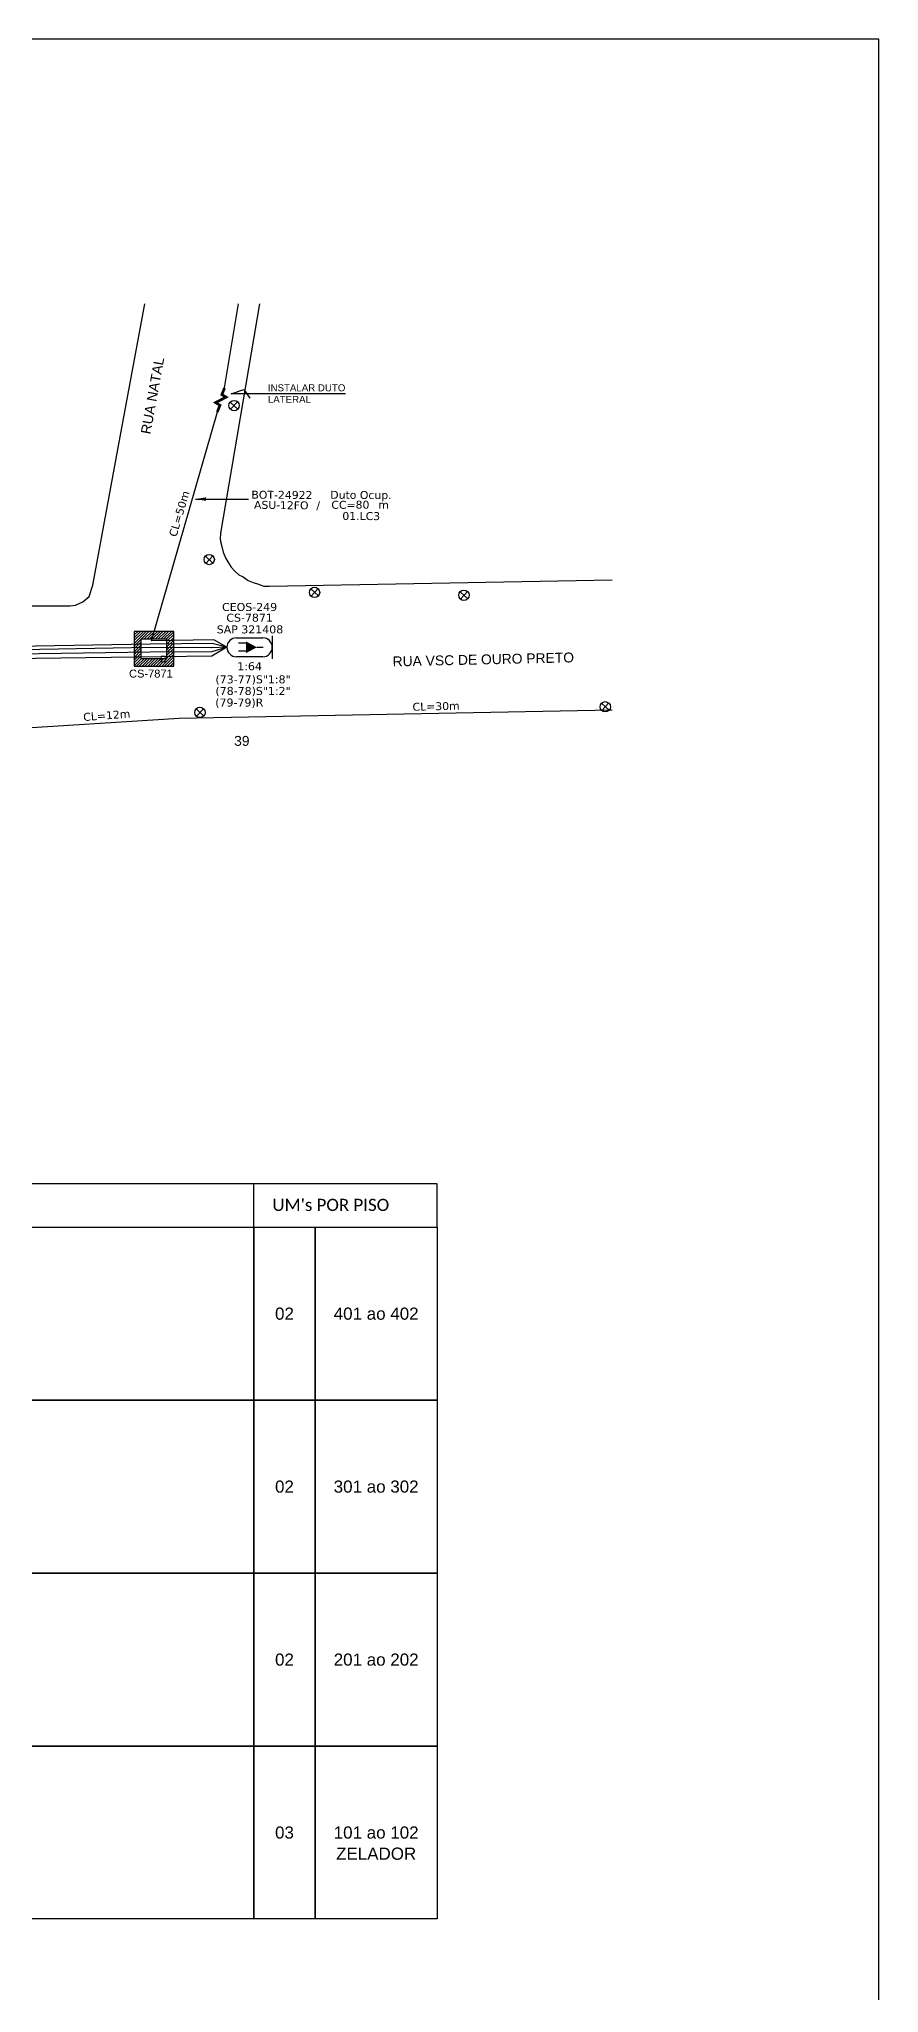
# Model space of a CAD drawing. Extents: x -89 to 749, y 705 to 1299.
# Drawn here: x 590.2 to 749.2, y 929.1 to 1299 of the extents above; entities that cross this region are included whole.
import ezdxf
from ezdxf.enums import TextEntityAlignment as Align

# ---------------------------------------------------------------- set-up
doc = ezdxf.new("R2010")
doc.units = 0
for name, color, linetype in [('10.1-Caixas Subterrâneas', 5, 'Continuous'), ('20.4-CEOS', 1, 'Continuous'), ('CAP a instalar', 1, 'Continuous'), ('CDO_POSTE', 1, 'Continuous'), ('Comprimeto de lance', 255, 'Continuous'), ('label_cabos', 7, 'Continuous'), ('QUADRA', 7, 'Continuous'), ('Segmento de Logradouro Texto', 5, 'Continuous'), ('Subida Lateral', 5, 'Continuous')]:
    doc.layers.add(name, color=color, linetype=linetype)
doc.layers.add('Segmento Logradouro Texto', color=7, linetype='Continuous', lineweight=0)
doc.styles.add('ARIAL', font='arial.ttf')
doc.styles.add('DIGICADE', font='arial.ttf')
doc.styles.add('siredit', font='verdana.ttf')
doc.styles.add('WMF-Calibri0', font='calibri.ttf')
doc.linetypes.add('FENCELINE1', pattern='A,0.25,-0.1,[133,ltypeshp.shx,S=0.1,R=0,X=-0.1,Y=0],-0.1,1', length=1.45)
doc.dimstyles.new('CC', dxfattribs={"dimtxt": 1, "dimasz": 2, "dimexe": 0.18, "dimexo": 0.0625, "dimgap": 0.09, "dimtad": 0, "dimdec": 0, "dimrnd": 1, "dimzin": 0, "dimdsep": 46, "dimtxsty": 'siredit', "dimblk": 'NONE', "dimcen": 0, "dimse1": 1, "dimse2": 1, "dimsd1": 1, "dimsd2": 1, "dimclrt": 7, "dimadec": 0, "dimazin": 0, "dimtfac": 1, "dimtdec": 0, "dimtofl": 0, "dimtmove": 0, "dimatfit": 3, "dimfxl": 0, "dimtolj": 1, "dimtzin": 0, "dimarcsym": 0})

# ---------------------------------------------------------------- blocks, each defined once
blk = doc.blocks.new('*X65')
at = {"color": 0, "linetype": 'Continuous'}
for p, q in [((-1.25, 0.34099), (-0.49099, 1.1)), ((-1.25, 0.517767), (-0.667767, 1.1)), ((-1.25, 0.694544), (-0.844544, 1.1)), ((-1.25, 0.87132), (-1.02132, 1.1)), ((-1.25, 1.048097), (-1.198097, 1.1)), ((-1.25, 0.164214), (-0.8035, 0.610714)), ((-1.25, -0.012563), (-0.8035, 0.433937)), ((-1.25, -0.18934), (-0.8035, 0.25716)), ((-1.25, -0.366117), (-0.8035, 0.080383)), ((-0.789214, 0.625), (-0.314214, 1.1)), ((-0.612437, 0.625), (-0.137437, 1.1)), ((-0.43566, 0.625), (0.03934, 1.1)), ((-0.258883, 0.625), (0.216117, 1.1)), ((-0.082107, 0.625), (0.392893, 1.1)), ((0.09467, 0.625), (0.56967, 1.1)), ((0.271447, 0.625), (0.746447, 1.1)), ((0.448223, 0.625), (0.923223, 1.1)), ((0.625, 0.625), (1.1, 1.1)), ((0.801777, 0.625), (1.25, 1.073223)), ((0.8035, 0.449947), (1.25, 0.896447)), ((0.8035, 0.27317), (1.25, 0.71967)), ((0.8035, 0.096393), (1.25, 0.542893)), ((0.8035, -0.080383), (1.25, 0.366117)), ((0.8035, -0.25716), (1.25, 0.18934)), ((0.8035, -0.433937), (1.25, 0.012563)), ((-1.25, -0.542893), (-0.8035, -0.096393)), ((-1.25, -0.71967), (-0.8035, -0.27317)), ((-1.25, -0.896447), (-0.8035, -0.449947)), ((-1.25, -1.073223), (-0.801777, -0.625)), ((-1.1, -1.1), (-0.625, -0.625)), ((-0.923223, -1.1), (-0.448223, -0.625)), ((-0.746447, -1.1), (-0.271447, -0.625)), ((-0.56967, -1.1), (-0.09467, -0.625)), ((-0.392893, -1.1), (0.082107, -0.625)), ((-0.216117, -1.1), (0.258883, -0.625)), ((-0.03934, -1.1), (0.43566, -0.625)), ((0.137437, -1.1), (0.612437, -0.625)), ((0.314214, -1.1), (0.789214, -0.625)), ((0.49099, -1.1), (1.25, -0.34099)), ((0.667767, -1.1), (1.25, -0.517767)), ((0.8035, -0.610714), (1.25, -0.164214)), ((0.844544, -1.1), (1.25, -0.694544)), ((1.02132, -1.1), (1.25, -0.87132)), ((1.198097, -1.1), (1.25, -1.048097))]:
    blk.add_line(p, q, dxfattribs=at)
blk = doc.blocks.new('MANHOLE_MQ')
at = {"color": 0, "linetype": 'Continuous'}
for p, q in [((0.00000623, 0.00000569), (-0.00000627, 0.00000569)), ((-0.00000627, 0.00000569), (-0.00000627, -0.00000531)), ((-0.00000404, 0.00000331), (0.00000399, 0.00000331)), ((-0.00000404, -0.00000294), (-0.00000404, 0.00000331)), ((0.00000399, 0.00000331), (0.00000399, -0.00000294)), ((0.00000623, -0.00000531), (0.00000623, 0.00000569)), ((-0.00000627, -0.00000531), (0.00000623, -0.00000531)), ((0.00000399, -0.00000294), (-0.00000404, -0.00000294)), ((0.00000399, -0.00000294), (0.00000399, -0.00000294))]:
    blk.add_line(p, q, dxfattribs=at)
at = {"color": 0, "linetype": 'Continuous', "xscale": 5e-06, "yscale": 5e-06, "zscale": 1e-05}
blk.add_blockref('*X65', (-0.00000002, 0.00000019), dxfattribs=at)
blk = doc.blocks.new('*U93')
at = {"layer": '20.4-CEOS', "color": 7, "style": 'siredit'}
for tag, p in [('FIBRAS_SPLITTER', (0, 0)), ('FIBRAS_TOP_C', (0, -4.13)), ('RESERVA_FINAIS', (0, -5.46))]:
    blk.add_attdef(tag, p, '', height=1.01, dxfattribs=at)
for tag, p, flags in [('ID_ATIVIDADE', (0, -6.77), 3), ('FATOR', (0, -8.09), 1), ('QTDE', (0, -9.4), 1), ('FID', (0, -10.71), 1)]:
    blk.add_attdef(tag, p, '', height=1.01, dxfattribs=dict(at, flags=flags))
blk = doc.blocks.new('*U95')
at = {"layer": '20.4-CEOS', "color": 7, "style": 'siredit'}
blk.add_attdef('FIBRAS_SPLITTER', (0, 0), '', height=1.01, dxfattribs=at)
for tag, p, flags in [('ID_ATIVIDADE', (0, -1.48), 3), ('FATOR', (0, -2.79), 1), ('QTDE', (0, -4.11), 1), ('FID', (0, -5.42), 1)]:
    blk.add_attdef(tag, p, '', height=1.01, dxfattribs=dict(at, flags=flags))
blk = doc.blocks.new('Inst CB DT OCUP CFOA-SM-ASU-120-S-12')
at = {"layer": 'label_cabos', "color": 0, "style": 'siredit'}
for tag, flags, p in [('ID_ATIVIDADE', 3, (1.31, 2.67)), ('FATOR', 1, (11.56, 2.55))]:
    blk.add_attdef(tag, text='', height=1, rotation=359.69, dxfattribs=dict(at, flags=flags)).set_placement(p, align=Align.MIDDLE_CENTER)
for tag, p in [('TIPO_CABO', (1.26, 0)), ('DESTINO_CABO', (3.13, 1.26)), ('CABO', (4.69, -0.05)), ('/', (7.71, -0.05)), ('LANCE', (10.91, 0)), ('TIPO_CABO', (13.11, 1.24)), ('UND', (15.96, 0)), ('FID', (13.15, -1.41))]:
    blk.add_attdef(tag, text='', height=1, rotation=359.69, dxfattribs=at).set_placement(p, align=Align.MIDDLE_CENTER)
blk.add_attdef('QTDE', (12.43, -0.47), '', height=1, rotation=359.69, dxfattribs=at)
blk = doc.blocks.new('_None')

msp = doc.modelspace()

# ---------------------------------------------------------------- linework, layer by layer
for points in [[(-89.32, 705.02), (749.25, 705.02), (749.25, 1299.02), (-89.32, 1299.02), (-89.32, 705.02)], [(397.25, 1074.1), (665.62, 1074.1), (665.62, 1082.33), (397.25, 1082.33), (397.25, 1082.33), (397.25, 1078.22)], [(630.87, 1074.1), (630.87, 1082.33)]]:
    msp.add_lwpolyline(points)
at = {"color": 2}
msp.add_lwpolyline([(648.26, 1231.86), (633.31, 1231.86), (626.62, 1231.86), (629.01, 1232.68), (630.12, 1231.05)], dxfattribs=at)
for points in [[(397.29, 1074.1), (630.91, 1074.1), (630.91, 1041.36), (397.29, 1041.36)], [(630.91, 1074.1), (642.48, 1074.1), (642.48, 1041.36), (630.91, 1041.36)], [(642.48, 1074.1), (665.62, 1074.1), (665.62, 1041.36), (642.48, 1041.36)], [(397.29, 1041.36), (630.91, 1041.36), (630.91, 1008.62), (397.29, 1008.62)], [(630.91, 1041.36), (642.48, 1041.36), (642.48, 1008.62), (630.91, 1008.62)], [(642.48, 1041.36), (665.62, 1041.36), (665.62, 1008.62), (642.48, 1008.62)], [(397.29, 1008.62), (630.91, 1008.62), (630.91, 975.87), (397.29, 975.87)], [(630.91, 1008.62), (642.48, 1008.62), (642.48, 975.87), (630.91, 975.87)], [(642.48, 1008.62), (665.62, 1008.62), (665.62, 975.87), (642.48, 975.87)], [(397.29, 975.87), (630.91, 975.87), (630.91, 943.13), (397.29, 943.13)], [(630.91, 975.87), (642.48, 975.87), (642.48, 943.13), (630.91, 943.13)], [(642.48, 975.87), (665.62, 975.87), (665.62, 943.13), (642.48, 943.13)]]:
    msp.add_lwpolyline(points, close=True)
at = {"layer": '20.4-CEOS', "color": 7}
for p, q in [((627.58, 1185.66), (632.59, 1185.66)), ((632.59, 1182.09), (627.58, 1182.09))]:
    msp.add_line(p, q, dxfattribs=at)
for points in [[(629.49, 1184.65), (627.97, 1184.65)], [(631.47, 1183.88), (632.68, 1183.88)], [(634.38, 1186.03), (634.38, 1181.72)], [(629.49, 1183.17), (627.97, 1183.17)]]:
    msp.add_lwpolyline(points, dxfattribs=at)
msp.add_lwpolyline([(631.47, 1183.88, 0, 2.21, 0), (629.4, 1183.88, 2.21, 2.21, 0)], format="xyseb", dxfattribs=at)
for centre, start, end in [((627.58, 1183.88), 90, 270), ((632.59, 1183.88), 270, 90)]:
    msp.add_arc(centre, 1.79, start, end, dxfattribs=at)
at = {"layer": 'CAP a instalar', "color": 7, "linetype": 'FENCELINE1', "ltscale": 5}
for points in [[(625.34, 1232.98), (628, 1248.9)], [(625.79, 1183.88), (623.33, 1185.28), (611.49, 1185.09), (623.98, 1228.44)], [(625.79, 1183.88), (622.91, 1183.76), (611.21, 1183.86), (531.26, 1182.38), (375.16, 1176.8)], [(625.79, 1183.88), (622.92, 1183.01), (611.22, 1182.97), (531.55, 1181.75), (531.54, 1180.46), (544.88, 1171.25)], [(625.79, 1183.88), (623.02, 1184.61), (611.23, 1184.5), (531.64, 1183.07), (542.88, 1187.21)], [(625.8, 1183.88), (622.95, 1182.22), (532.22, 1180.99), (547.02, 1170.81)]]:
    msp.add_lwpolyline(points, dxfattribs=at)
at = {"layer": 'CDO_POSTE', "color": 1}
for p, q in [((626.42, 1230.31), (627.85, 1228.97)), ((627.81, 1230.36), (626.47, 1228.93)), ((621.72, 1201.16), (623.15, 1199.82)), ((623.1, 1201.2), (621.77, 1199.77)), ((641.68, 1194.94), (643.11, 1193.6)), ((643.06, 1194.98), (641.72, 1193.55)), ((669.97, 1194.39), (671.4, 1193.05)), ((671.35, 1194.44), (670.01, 1193.01)), ((696.72, 1173.29), (698.15, 1171.95)), ((698.1, 1173.34), (696.77, 1171.91)), ((619.97, 1172.22), (621.39, 1170.88)), ((621.35, 1172.26), (620.01, 1170.84))]:
    msp.add_line(p, q, dxfattribs=at)
for centre in [(627.14, 1229.64), (622.44, 1200.49), (642.39, 1194.27), (670.68, 1193.72), (697.44, 1172.62), (620.68, 1171.55)]:
    msp.add_circle(centre, 0.978, dxfattribs=at)
at = {"layer": 'QUADRA', "color": 252}
for points in [[(600.4, 1195.64), (605.59, 1223.7), (610.25, 1248.9)], [(631.96, 1248.9), (624.58, 1205.46), (624.54, 1204.38), (624.54, 1204.38), (624.63, 1203.67), (624.81, 1202.95), (625.08, 1201.88), (625.5, 1200.81), (625.99, 1200.09), (626.6, 1199.02), (627.29, 1198.3), (628.05, 1197.59), (628.9, 1197.23), (629.79, 1196.52), (630.75, 1196.16), (631.76, 1195.8), (632.81, 1195.44), (633.86, 1195.44), (698.72, 1196.67)], [(631.96, 1248.9), (624.58, 1205.46), (624.54, 1204.38), (624.54, 1204.38), (624.63, 1203.67), (624.81, 1202.95), (625.08, 1201.88), (625.5, 1200.81), (625.99, 1200.09), (626.6, 1199.02), (627.29, 1198.3), (628.05, 1197.59), (628.9, 1197.23), (629.79, 1196.52), (630.75, 1196.16), (631.76, 1195.8), (632.81, 1195.44), (633.86, 1195.44), (698.72, 1196.67)], [(596.12, 1191.7), (597.15, 1191.84), (598.52, 1192.49), (599.7, 1193.48), (600.4, 1195.64)], [(571.6, 1191.7), (596.12, 1191.7)], [(698.72, 1171.99), (616.74, 1170.41), (582.88, 1168.26), (581.8, 1167.91), (580.86, 1167.19), (580.22, 1166.47), (579.88, 1165.4), (579.43, 1162.54), (578.03, 1145.97)], [(698.72, 1171.99), (616.74, 1170.41), (582.88, 1168.26), (581.8, 1167.91), (580.86, 1167.19), (580.22, 1166.47), (579.88, 1165.4), (579.43, 1162.54), (578.03, 1145.97)]]:
    msp.add_lwpolyline(points, dxfattribs=at)
at = {"layer": 'Segmento Logradouro Texto'}
msp.add_lwpolyline([(613.34, 1181.14), (613.34, 1182.21), (614.1, 1182.21), (614.1, 1181.14)], close=True, dxfattribs=at)
msp.add_lwpolyline([(613.34, 1181.14), (613.34, 1182.21), (614.1, 1182.21), (614.1, 1181.14)], close=True, dxfattribs=at)
msp.add_lwpolyline([(613.34, 1181.14), (613.34, 1182.21), (614.1, 1182.21), (614.1, 1181.14)], close=True, dxfattribs=at)
at = {"layer": 'Subida Lateral', "color": 5, "const_width": 0.52}
msp.add_lwpolyline([(625.34, 1232.98), (624.84, 1231.71), (625.62, 1231.24), (623.66, 1230.2), (624.47, 1229.7), (623.98, 1228.44)], dxfattribs=at)

# ---------------------------------------------------------------- block references
at = {"layer": '10.1-Caixas Subterrâneas', "color": 30, "xscale": 599601.6643334216, "yscale": 599601.6643334216, "zscale": 599601.6643334216, "rotation": 180.000000000063}
msp.add_blockref('MANHOLE_MQ', (611.96, 1183.71), dxfattribs=at)
at = {"layer": '20.4-CEOS', "color": 0, "lineweight": 0}
ref = msp.add_blockref('*U93', (623.62, 1177.05), dxfattribs=dict(at, xscale=1.5, yscale=1.5, zscale=1.5))
ref.add_attrib('FIBRAS_SPLITTER', '(73-77)S"1:8"', (623.62, 1177.05), dxfattribs={"color": 7, "height": 1.5145, "style": 'siredit'})
ref.add_attrib('RESERVA_FINAIS', '(79-79)R', (623.58, 1172.67), dxfattribs={"color": 7, "height": 1.515, "style": 'siredit'})
at = {"layer": '20.4-CEOS', "color": 0, "lineweight": 0, "xscale": 1.5, "yscale": 1.5, "zscale": 1.5}
msp.add_blockref('*U95', (623.62, 1174.86), dxfattribs=at).add_auto_attribs({'FIBRAS_SPLITTER': '(78-78)S"1:2"'})
at = {"layer": 'label_cabos', "color": 0, "lineweight": 0}
ref = msp.add_blockref('Inst CB DT OCUP CFOA-SM-ASU-120-S-12', (631.51, 1210.85), dxfattribs=dict(at, xscale=1.5, yscale=1.5, zscale=1.5))
ref.add_attrib('DESTINO_CABO', 'BOT-24922', dxfattribs={"color": 0, "height": 1.5, "rotation": 359.69, "style": 'siredit'}).set_placement((636.21, 1212.74), align=Align.MIDDLE_CENTER)
ref.add_attrib('CABO', '12FO', dxfattribs={"color": 0, "height": 1.5, "rotation": 359.69, "style": 'siredit'}).set_placement((638.54, 1210.77), align=Align.MIDDLE_CENTER)
ref.add_attrib('TIPO_CABO', 'Duto Ocup.', dxfattribs={"color": 0, "height": 1.5, "rotation": 359.69, "style": 'siredit'}).set_placement((651.17, 1212.72), align=Align.MIDDLE_CENTER)
ref.add_attrib('/', '/', dxfattribs={"color": 0, "height": 1.5, "rotation": 359.69, "style": 'siredit'}).set_placement((643.08, 1210.77), align=Align.MIDDLE_CENTER)
ref.add_attrib('TIPO_CABO', 'ASU-', dxfattribs={"color": 0, "height": 1.5, "rotation": 359.69, "style": 'siredit'}).set_placement((633.4, 1210.84), align=Align.MIDDLE_CENTER)
ref.add_attrib('FID', '01.LC3', dxfattribs={"color": 0, "height": 1.5, "rotation": 359.69, "style": 'siredit'}).set_placement((651.23, 1208.73), align=Align.MIDDLE_CENTER)
ref.add_attrib('LANCE', 'CC=', dxfattribs={"color": 0, "height": 1.5, "rotation": 359.69, "style": 'siredit'}).set_placement((647.87, 1210.85), align=Align.MIDDLE_CENTER)
ref.add_attrib('QTDE', '80', (650.15, 1210.14), dxfattribs={"color": 0, "height": 1.5, "rotation": 359.69, "style": 'siredit'})
ref.add_attrib('UND', 'm', dxfattribs={"color": 0, "height": 1.5, "rotation": 359.69, "style": 'siredit'}).set_placement((655.46, 1210.85), align=Align.MIDDLE_CENTER)

# ---------------------------------------------------------------- texts
at = {"style": 'WMF-Calibri0'}
msp.add_text("UM's POR PISO", height=2.3, dxfattribs=at).set_placement((634.4, 1077.17))
at = {"style": 'ARIAL'}
for s, p in [('02', (636.69, 1057.73)), ('401 ao 402', (654.05, 1057.73)), ('02', (636.69, 1024.99)), ('301 ao 302', (654.05, 1024.99)), ('02', (636.69, 992.24)), ('201 ao 202', (654.05, 992.24)), ('03', (636.69, 959.5)), ('101 ao 102', (654.05, 959.5)), ('ZELADOR', (654.05, 955.5))]:
    msp.add_text(s, height=2.3, dxfattribs=at).set_placement(p, align=Align.MIDDLE_CENTER)
at = {"color": 0, "insert": (633.55, 1233.66), "char_height": 1.3125, "width": 15.8311, "attachment_point": 1, "style": 'ARIAL'}
msp.add_mtext('\\C3;INSTALAR DUTO LATERAL', dxfattribs=at)
at = {"layer": '10.1-Caixas Subterrâneas', "color": 30, "style": 'ARIAL'}
msp.add_text('CS-7871', height=1.5, dxfattribs=at).set_placement((607.26, 1178.15))
at = {"layer": '20.4-CEOS', "color": 7, "lineweight": 0, "style": 'siredit'}
for s, p in [('CEOS-249', (630.09, 1192.27)), ('SAP 321408', (630.16, 1188.03)), ('CS-7871', (630.09, 1190.24)), ('1:64', (630.09, 1181.05))]:
    msp.add_text(s, height=1.515, dxfattribs=at).set_placement(p, align=Align.TOP_CENTER)
at = {"layer": 'Comprimeto de lance', "color": 0, "char_height": 1.5, "width": 266.6727, "attachment_point": 5, "style": 'siredit'}
for s, insert, rotation in [('\\A1;CL=50m', (616.77, 1209.16), 73.5703), ('\\A1;CL=30m', (665.4, 1172.7), 1.3061), ('\\A1;CL=12m', (603.04, 1170.98), 4.2744)]:
    msp.add_mtext(s, dxfattribs=dict(at, insert=insert, rotation=rotation))
at = {"layer": 'Segmento de Logradouro Texto', "color": 3, "linetype": 'Continuous', "insert": (627.16, 1167.1), "char_height": 1.875, "width": 3.5313, "attachment_point": 1, "style": 'DIGICADE'}
msp.add_mtext('\\fArial|b0|i0|c0|p34;\\W1.0000000000;\\T1.0000000000;\\o\\l39', dxfattribs=at)
at = {"layer": 'Segmento Logradouro Texto', "linetype": 'Continuous', "char_height": 1.875, "attachment_point": 1, "style": 'DIGICADE'}
for s, insert, width, rotation in [('\\o\\l\\fArial|b0|i0|c0|p34;\\T1.0000000000;\\W1.0000000000;RUA NATAL', (609.46, 1224.45), 15.2225, 79.7151), ('\\fArial|b0|i0|c0|p34;\\W1.0000000000;\\T1.0000000000;\\o\\lRUA VSC DE OURO PRETO', (657.15, 1182.13), 34.8691, 1.2971), ('\\o\\l\\fArial|b0|i0|c0|p34;\\T1.0000000000;\\W1.0000000000;RUA VSC DE OURO PRETO', (657.15, 1182.13), 34.8691, 1.2971)]:
    msp.add_mtext(s, dxfattribs=dict(at, insert=insert, width=width, rotation=rotation))

# ---------------------------------------------------------------- leaders
at = {"layer": 'label_cabos'}
msp.add_leader([(619.82, 1211.94), (629.9, 1211.95)], dimstyle='CC', override={"dimgap": 0.09, "dimtad": 0}, dxfattribs=at)

doc.saveas('drawing.dxf')
